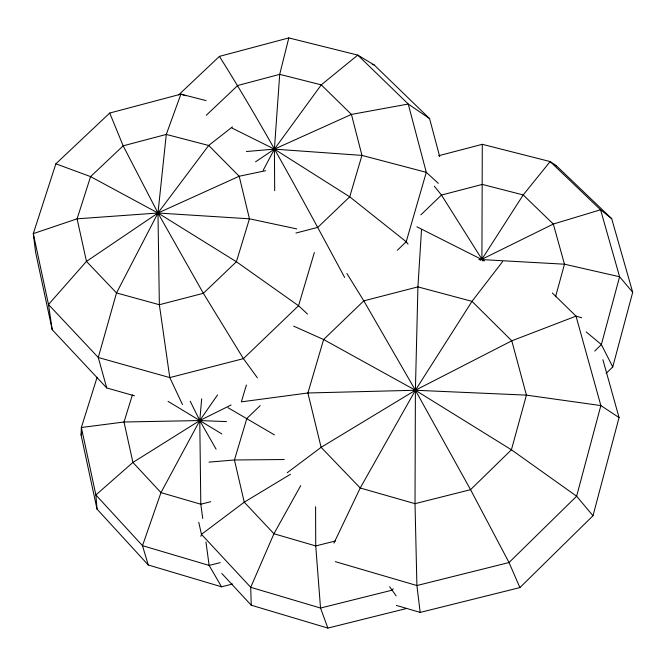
<?xml version="1.0" encoding="UTF-8"?>
<svg xmlns="http://www.w3.org/2000/svg" width="666" height="666" viewBox="0 0 666 666"><rect width="100%" height="100%" fill="white"/><g stroke="black" fill="none" stroke-linecap="round" stroke-linejoin="round"><path stroke-width="1" d="M232.6 584.032L221.553 586.804L148.243 564.976L97.011 509.099L81.077 434.981L81.369 427.505L97.136 377.197M421.52 229.537L417.923 286.888L415.393 390.259L415.018 503.671L416.908 585.539L420.179 612.412L519.896 587.595L592.99 515.742L619.064 417.565L602.897 359.707M201.665 398.834L199.775 420.554L200.799 504.22L202.747 518.498M439.71 156.627L429.578 118.615L374.15 64.927L357.775 55.095L288.819 37.912L279.712 74.359L274.4 149.134L274.683 190.692M606.11 373.401L612.753 366.916L632.7 292.291L611.696 218.673L556.343 165.726L550.166 161.563L482.292 144.314L438.553 155.761M555.561 296.753L564.485 264.202L553.321 224.059L523.193 194.947L482.309 184.415L441.466 195.055L420.887 214.843M314.344 252.556L298.543 305.727L243.423 358.641L169.78 377.589L98.277 357.492L48.493 304.512L33.3 233.624L55.861 163.811L109.732 113.045L180.911 94.147L206.019 100.591M246.412 384.973L241.35 401.856L307.9 392.982L415.393 390.259L526.423 395.129L600.865 405.577L619.064 417.565M132.442 394.788L124.009 422.003L132.917 462.437L160.972 492.624L200.799 504.22L210.747 501.698M81.077 434.981L81.693 433.025M200.832 536.297L201.473 534.348L198.751 522.302M333.941 543.148L360.223 488.003L415.393 390.259L472.003 301.348L502.663 261.522M263.203 170.28L274.4 149.134L321.27 84.857L357.775 55.095L408.241 104.029L429.578 118.615M300.732 485.589L273.942 533.741L250.716 587.312L251.249 605.211L327.872 628.088L406.11 608.599M217.549 394.93L199.775 420.554L160.972 492.624L142.499 545.679L148.243 564.976M594.705 351.057L601.365 344.563L619.596 276.748L600.566 209.782L550.166 161.563L523.193 194.947L481.918 259.249L480.169 260.339M393.273 588.802L391.783 590.259L320.529 608.05L250.716 587.312L201.473 534.348L244.247 502.181L290.484 474.267M260.198 405.611L246.845 418.464L234.44 459.99L244.247 502.181L273.942 533.741L315.734 545.937L335.514 540.958M397.344 250.274L406.218 241.741L426.29 172.328L408.241 104.029L351.432 114.419L274.4 149.134L255.553 161.821M206.269 115.285L237.729 85.498L279.712 74.359L321.27 84.857L351.432 114.419L361.954 155.394L349.717 196.82L317.832 227.339L295.92 233.05M178.655 94.897L219.414 56.385L288.819 37.912M232.409 126.898L208.691 145.471L157.975 213.02L116.517 292.94L98.277 357.492L106.726 387.945L134.515 395.82M287.196 472.752L321.112 447.327L415.393 390.259L511.796 340.809L576.023 316.134L581.668 317.774M231.11 404.97L199.775 420.554L132.917 462.437L95.879 494.946L97.011 509.099M220.213 562.637L209.141 565.417L142.499 545.679L95.879 494.946L81.369 427.505L124.009 422.003L199.775 420.554L226.515 421.603M265.634 170.704L239.194 176.249L157.975 213.02L86.463 261.388L48.493 304.512L52.198 329.703L106.726 387.945M246.437 151.515L274.4 149.134L361.954 155.394L426.29 172.328L438.303 183.325M208.982 462.121L234.44 459.99L284.249 459.523M478.837 259.415L564.485 264.202L619.596 276.748L632.7 292.291M296.753 228.904L249.45 218.806L157.975 213.02L77.098 218.814L33.3 233.624L35.548 251.981L52.198 329.703M372.136 64.419L374.15 64.927M554.328 165.21L556.343 165.726M335.323 561.654L416.908 585.539L509.032 562.537L576.623 496.212L600.865 405.577L576.023 316.134L552.347 292.99M396.437 605.411L420.179 612.412M185.581 95.721L180.911 94.147L166.284 134.432L157.975 213.02L159.357 304.72L169.78 377.589L182.492 404.587M55.861 163.811L90.584 176.615L157.975 213.02L236.397 261.746L298.543 305.727L307.501 314.069M293.714 326.165L323.618 339.527L415.393 390.259L511.421 449.783L576.623 496.212L592.99 515.742M232.051 128.088L274.4 149.134L349.717 196.82L406.218 241.741L408.058 244.156M416.899 226.806L484.532 260.905M227.963 407.675L274.442 434.881M168.065 401.357L221.836 433.916M611.696 218.673L600.566 209.782L553.321 224.059L481.918 259.249L441.466 195.055L434.282 186.189M586.172 331.918L601.365 344.563L612.753 366.916M221.811 573.459L251.249 605.211M396.145 595.837L389.618 586.704M257.367 377.805L243.423 358.641L203.355 293.306L157.975 213.02L123.168 145.829L109.732 113.045M219.414 56.385C264.51 128.105 304.495 202.914 344.663 277.464M346.894 273.51L363.803 300.857L415.393 390.259L470.554 489.677L509.032 562.537L519.896 587.595M221.553 586.804L209.141 565.417L205.944 541.957M216.092 449.167L199.775 420.554L190.201 401.215M482.908 261.055L481.918 259.249L482.292 144.314M327.872 628.088L320.529 608.05L315.734 545.937L315.576 506.718M526.423 395.129L511.421 449.783L470.554 489.677L415.018 503.671L360.223 488.003L321.112 447.327L307.9 392.982L323.618 339.527L363.803 300.857L417.923 286.888L472.003 301.348L511.796 340.809L526.423 395.129M249.45 218.806L236.397 261.746L203.355 293.306L159.357 304.72L116.517 292.94L86.463 261.388L77.098 218.814L90.584 176.615L123.168 145.829L166.284 134.432L208.691 145.471L239.194 176.249L249.45 218.806"/></g></svg>
